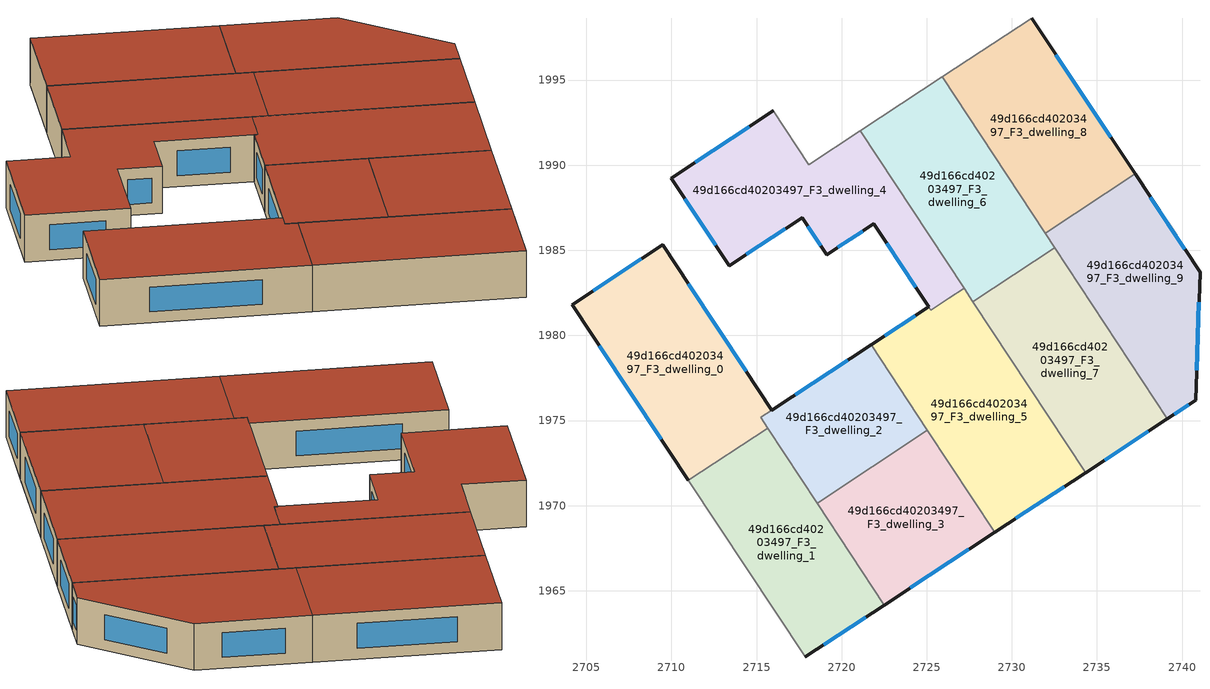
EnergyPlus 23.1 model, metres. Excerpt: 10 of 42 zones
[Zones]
49d166cd40203497_F3_dwelling_0
 floor to 49d166cd40203497_F2_dwelling_0 (EU_floor_Construction): 2709.48,1985.31 2715.9,1975.61 2715.25,1975.18 2715.66,1974.56 2711,1971.49 2704.16,1981.81 z9
 wall outside (EU_wall_Construction): 2715.9,1975.61 2709.48,1985.31 2704.16,1981.81 2711,1971.49 z9:12
 wall to 49d166cd40203497_F3_dwelling_1 (EU_wall_Construction): 2711,1971.49 2715.66,1974.56 z9:12
 wall to 49d166cd40203497_F3_dwelling_2 (EU_wall_Construction): 2715.66,1974.56 2715.25,1975.18 2715.9,1975.61 z9:12
 window (EU_Window_Construction): 2714.39,1977.89 2710.99,1983.03 / 2705.77,1979.38 2709.39,1973.91 / 2708.23,1984.49 2705.41,1982.63 z9.7:11.3
 roof outside (EU_roof_Construction): 2715.66,1974.56 2715.25,1975.18 2715.9,1975.61 2709.48,1985.31 2704.16,1981.81 2711,1971.49 z12
49d166cd40203497_F3_dwelling_1
 floor to 49d166cd40203497_F2_dwelling_1 (EU_floor_Construction): 2715.66,1974.56 2722.51,1964.16 2717.87,1961.11 2711,1971.49 z9
 wall outside (EU_wall_Construction): 2717.87,1961.11 2722.51,1964.16 z9:12
 wall adiabatic (EU_wall_Construction): 2711,1971.49 2717.87,1961.11 z9:12
 wall to 49d166cd40203497_F3_dwelling_3 (EU_wall_Construction): 2722.51,1964.16 2718.56,1970.15 z9:12
 wall to 49d166cd40203497_F3_dwelling_2 (EU_wall_Construction): 2718.56,1970.15 2715.66,1974.56 z9:12
 window (EU_Window_Construction): 2718.96,1961.83 2721.42,1963.44 z9.7:11.3
 roof outside (EU_roof_Construction): 2722.51,1964.16 2715.66,1974.56 2711,1971.49 2717.87,1961.11 z12
49d166cd40203497_F3_dwelling_2
 floor to 49d166cd40203497_F2_dwelling_2 (EU_floor_Construction): 2721.73,1979.45 2725.04,1974.42 2718.56,1970.15 2715.25,1975.18 z9
 wall outside (EU_wall_Construction): 2721.73,1979.45 2715.9,1975.61 z9:12
 wall to 49d166cd40203497_F3_dwelling_3 (EU_wall_Construction): 2718.56,1970.15 2725.04,1974.42 z9:12
 wall to 49d166cd40203497_F3_dwelling_5 (EU_wall_Construction): 2725.04,1974.42 2721.73,1979.45 z9:12
 window (EU_Window_Construction): 2720.36,1978.55 2717.27,1976.51 z9.7:11.3
 roof outside (EU_roof_Construction): 2725.04,1974.42 2721.73,1979.45 2715.25,1975.18 2718.56,1970.15 z12
49d166cd40203497_F3_dwelling_3
 floor to 49d166cd40203497_F2_dwelling_3 (EU_floor_Construction): 2725.04,1974.42 2728.99,1968.42 2722.51,1964.16 2718.56,1970.15 z9
 wall outside (EU_wall_Construction): 2722.51,1964.16 2728.99,1968.42 z9:12
 wall to 49d166cd40203497_F3_dwelling_5 (EU_wall_Construction): 2728.99,1968.42 2725.04,1974.42 z9:12
 window (EU_Window_Construction): 2724.03,1965.16 2727.47,1967.42 z9.7:11.3
 roof outside (EU_roof_Construction): 2728.99,1968.42 2725.04,1974.42 2718.56,1970.15 2722.51,1964.16 z12
49d166cd40203497_F3_dwelling_4
 floor to 49d166cd40203497_F2_dwelling_4 (EU_floor_Construction): 2721.1,1992.02 2727.19,1982.77 2725.24,1981.49 2725.11,1981.68 2721.88,1986.55 2719.12,1984.74 2717.68,1986.92 2713.4,1984.1 2709.99,1989.24 2715.99,1993.19 2718.08,1990.04 z9
 wall outside (EU_wall_Construction): 2715.99,1993.19 2709.99,1989.24 2713.4,1984.1 2717.68,1986.92 2719.12,1984.74 2721.88,1986.55 2725.11,1981.68 z9:12
 wall adiabatic (EU_wall_Construction): 2721.1,1992.02 2718.08,1990.04 2715.99,1993.19 z9:12
 wall to 49d166cd40203497_F3_dwelling_5 (EU_wall_Construction): 2725.11,1981.68 2725.24,1981.49 2726.29,1982.18 / 2726.3,1982.18 2727.19,1982.77 z9:12
 wall to 49d166cd40203497_F3_dwelling_6 (EU_wall_Construction): 2727.19,1982.77 2721.1,1992.02 z9:12
 window (EU_Window_Construction): 2722.64,1985.41 2724.35,1982.83 / 2719.77,1985.17 2721.23,1986.13 / 2718.02,1986.41 2718.79,1985.25 / 2714.4,1984.77 2716.68,1986.26 / 2710.79,1988.03 2712.6,1985.31 / 2714.58,1992.26 2711.4,1990.16 z9.7:11.3
 roof outside (EU_roof_Construction): 2727.19,1982.77 2721.1,1992.02 2718.08,1990.04 2715.99,1993.19 2709.99,1989.24 2713.4,1984.1 2717.68,1986.92 2719.12,1984.74 2721.88,1986.55 2725.11,1981.68 2725.24,1981.49 z12
49d166cd40203497_F3_dwelling_5
 floor to 49d166cd40203497_F2_dwelling_5 (EU_floor_Construction): 2727.19,1982.77 2734.33,1971.94 2728.99,1968.42 2721.73,1979.45 2725.11,1981.68 2725.24,1981.49 z9
 wall outside (EU_wall_Construction): 2728.99,1968.42 2734.33,1971.94 / 2725.11,1981.68 2721.73,1979.45 z9:12
 wall to 49d166cd40203497_F3_dwelling_7 (EU_wall_Construction): 2734.33,1971.94 2727.71,1981.98 z9:12
 wall to 49d166cd40203497_F3_dwelling_6 (EU_wall_Construction): 2727.71,1981.98 2727.19,1982.77 z9:12
 window (EU_Window_Construction): 2730.24,1969.25 2733.07,1971.11 / 2724.32,1981.16 2722.52,1979.97 z9.7:11.3
 roof outside (EU_roof_Construction): 2734.33,1971.94 2727.19,1982.77 2725.24,1981.49 2725.11,1981.68 2721.73,1979.45 2728.99,1968.42 z12
49d166cd40203497_F3_dwelling_6
 floor to 49d166cd40203497_F2_dwelling_6 (EU_floor_Construction): 2725.91,1995.19 2732.53,1985.15 2727.71,1981.98 2721.1,1992.02 z9
 wall to 49d166cd40203497_F3_dwelling_7 (EU_wall_Construction): 2727.71,1981.98 2732.53,1985.15 z9:12
 wall adiabatic (EU_wall_Construction): 2725.91,1995.19 2721.1,1992.02 z9:12
 wall to 49d166cd40203497_F3_dwelling_8 (EU_wall_Construction): 2731.96,1986.01 2725.91,1995.19 z9:12
 wall to 49d166cd40203497_F3_dwelling_9 (EU_wall_Construction): 2732.53,1985.15 2731.96,1986.01 z9:12
 roof outside (EU_roof_Construction): 2732.53,1985.15 2725.91,1995.19 2721.1,1992.02 2727.71,1981.98 z12
49d166cd40203497_F3_dwelling_7
 floor to 49d166cd40203497_F2_dwelling_7 (EU_floor_Construction): 2732.53,1985.15 2739.14,1975.1 2734.33,1971.94 2727.71,1981.98 z9
 wall outside (EU_wall_Construction): 2734.33,1971.94 2739.14,1975.1 z9:12
 wall to 49d166cd40203497_F3_dwelling_9 (EU_wall_Construction): 2739.14,1975.1 2732.53,1985.15 z9:12
 window (EU_Window_Construction): 2735.46,1972.68 2738.01,1974.36 z9.7:11.3
 roof outside (EU_roof_Construction): 2739.14,1975.1 2732.53,1985.15 2727.71,1981.98 2734.33,1971.94 z12
49d166cd40203497_F3_dwelling_8
 floor to 49d166cd40203497_F2_dwelling_8 (EU_floor_Construction): 2731.17,1998.64 2737.24,1989.48 2731.96,1986.01 2725.91,1995.19 z9
 wall outside (EU_wall_Construction): 2737.24,1989.48 2731.17,1998.64 z9:12
 wall to 49d166cd40203497_F3_dwelling_9 (EU_wall_Construction): 2731.96,1986.01 2737.24,1989.48 z9:12
 wall adiabatic (EU_wall_Construction): 2731.17,1998.64 2725.91,1995.19 z9:12
 window (EU_Window_Construction): 2735.81,1991.63 2732.59,1996.49 z9.7:11.3
 roof outside (EU_roof_Construction): 2737.24,1989.48 2731.17,1998.64 2725.91,1995.19 2731.96,1986.01 z12
49d166cd40203497_F3_dwelling_9
 floor to 49d166cd40203497_F2_dwelling_9 (EU_floor_Construction): 2737.24,1989.48 2741.05,1983.72 2740.79,1976.19 2739.14,1975.1 2731.96,1986.01 z9
 wall outside (EU_wall_Construction): 2739.14,1975.1 2740.79,1976.19 2741.05,1983.72 2737.24,1989.48 z9:12
 window (EU_Window_Construction): 2740.16,1985.07 2738.13,1988.13 / 2740.85,1977.96 2740.99,1981.95 / 2739.53,1975.36 2740.41,1975.93 z9.7:11.3
 roof outside (EU_roof_Construction): 2740.79,1976.19 2741.05,1983.72 2737.24,1989.48 2731.96,1986.01 2739.14,1975.1 z12
[Building]
EU S2 Campaign: North Axis=0; Terrain=City; Solar Distribution=FullExterior
[Site:Location]
Budapest.Ferenc.Liszt.Intl.AP: Latitude=47.437; Longitude=19.256; Time Zone=1; Elevation=185
[SizingPeriod:WeatherFileDays]
AnnualSizingPeriod: Begin Month=1; Begin Day of Month=1; End Month=12; End Day of Month=31; Day of Week for Start Day=Monday; Use Weather File Daylight Saving Period=No; Use Weather File Rain and Snow Indicators=No
[MATERIAL]
EU_InternalMass_Material: Roughness=MediumRough; Thickness=0.1; Conductivity=1; Density=1800; Specific Heat=900; Thermal Absorptance=0.9; Solar Absorptance=0.7; Visible Absorptance=0.7
[MATERIAL:NOMASS] Roughness=MediumRough; Thermal Absorptance=0.9; Solar Absorptance=0.7; Visible Absorptance=0.7
Name | Thermal Resistance
EU_wall_NoMass | 0.832559
EU_roof_NoMass | 1.39638
EU_floor_NoMass | 0.872794
[WINDOWMATERIAL:SIMPLEGLAZINGSYSTEM]
EU_Window_SimpleGlazing: UFactor=2.79869; Solar Heat Gain Coefficient=0.75; Visible Transmittance=0.75
[CONSTRUCTION]
EU_wall_Construction: EU_wall_NoMass
EU_roof_Construction: EU_roof_NoMass
EU_floor_Construction: EU_floor_NoMass
EU_Window_Construction: EU_Window_SimpleGlazing
EU_InternalMass_Construction: EU_InternalMass_Material
[ZONE] Type=1; Multiplier=1; Ceiling Height=autocalculate; Floor Area=autocalculate; Part of Total Floor Area=Yes
Name | Volume
49d166cd40203497_F3_dwelling_0 | 234.774
49d166cd40203497_F3_dwelling_1 | 207.88
49d166cd40203497_F3_dwelling_2 | 140.158
49d166cd40203497_F3_dwelling_3 | 167.105
49d166cd40203497_F3_dwelling_4 | 245.841
49d166cd40203497_F3_dwelling_5 | 251.525
49d166cd40203497_F3_dwelling_6 | 207.86
49d166cd40203497_F3_dwelling_7 | 207.858
49d166cd40203497_F3_dwelling_8 | 207.894
49d166cd40203497_F3_dwelling_9 | 207.907
[INTERNALMASS] Construction=EU_InternalMass_Construction
Name | Zone or ZoneList | Surface Area
49d166cd40203497_F3_dwelling_0_EU_InternalMass | 49d166cd40203497_F3_dwelling_0 | 78.2587
49d166cd40203497_F3_dwelling_1_EU_InternalMass | 49d166cd40203497_F3_dwelling_1 | 69.2947
49d166cd40203497_F3_dwelling_2_EU_InternalMass | 49d166cd40203497_F3_dwelling_2 | 46.74
49d166cd40203497_F3_dwelling_3_EU_InternalMass | 49d166cd40203497_F3_dwelling_3 | 55.702
49d166cd40203497_F3_dwelling_4_EU_InternalMass | 49d166cd40203497_F3_dwelling_4 | 81.9459
49d166cd40203497_F3_dwelling_5_EU_InternalMass | 49d166cd40203497_F3_dwelling_5 | 83.8417
49d166cd40203497_F3_dwelling_6_EU_InternalMass | 49d166cd40203497_F3_dwelling_6 | 69.2855
49d166cd40203497_F3_dwelling_7_EU_InternalMass | 49d166cd40203497_F3_dwelling_7 | 69.285
49d166cd40203497_F3_dwelling_8_EU_InternalMass | 49d166cd40203497_F3_dwelling_8 | 69.2966
49d166cd40203497_F3_dwelling_9_EU_InternalMass | 49d166cd40203497_F3_dwelling_9 | 69.3042
[OTHEREQUIPMENT] Fuel Type=Electricity; Design Level Calculation Method=Watts/Area; Power per Zone Floor Area=1; Fraction Latent=0; Fraction Radiant=0; Fraction Lost=0; Carbon Dioxide Generation Rate=0; EndUse Subcategory=EU_Step8_InternalGains
Name | Zone or ZoneList or Space or SpaceList | Schedule
EU_Step8_InternalGain_49d166cd40203497_F3_dwelling_0_f000 | 49d166cd40203497_F3_dwelling_0 | EU_Step8_GainSchedule_49d166cd40203497_F3_dwelling_0_f000
EU_Step8_InternalGain_49d166cd40203497_F3_dwelling_1_f000 | 49d166cd40203497_F3_dwelling_1 | EU_Step8_GainSchedule_49d166cd40203497_F3_dwelling_1_f000
EU_Step8_InternalGain_49d166cd40203497_F3_dwelling_2_f000 | 49d166cd40203497_F3_dwelling_2 | EU_Step8_GainSchedule_49d166cd40203497_F3_dwelling_2_f000
EU_Step8_InternalGain_49d166cd40203497_F3_dwelling_3_f000 | 49d166cd40203497_F3_dwelling_3 | EU_Step8_GainSchedule_49d166cd40203497_F3_dwelling_3_f000
EU_Step8_InternalGain_49d166cd40203497_F3_dwelling_4_f000 | 49d166cd40203497_F3_dwelling_4 | EU_Step8_GainSchedule_49d166cd40203497_F3_dwelling_4_f000
EU_Step8_InternalGain_49d166cd40203497_F3_dwelling_5_f000 | 49d166cd40203497_F3_dwelling_5 | EU_Step8_GainSchedule_49d166cd40203497_F3_dwelling_5_f000
EU_Step8_InternalGain_49d166cd40203497_F3_dwelling_6_f000 | 49d166cd40203497_F3_dwelling_6 | EU_Step8_GainSchedule_49d166cd40203497_F3_dwelling_6_f000
EU_Step8_InternalGain_49d166cd40203497_F3_dwelling_7_f000 | 49d166cd40203497_F3_dwelling_7 | EU_Step8_GainSchedule_49d166cd40203497_F3_dwelling_7_f000
EU_Step8_InternalGain_49d166cd40203497_F3_dwelling_8_f000 | 49d166cd40203497_F3_dwelling_8 | EU_Step8_GainSchedule_49d166cd40203497_F3_dwelling_8_f000
EU_Step8_InternalGain_49d166cd40203497_F3_dwelling_9_f000 | 49d166cd40203497_F3_dwelling_9 | EU_Step8_GainSchedule_49d166cd40203497_F3_dwelling_9_f000
[ZONEVENTILATION:DESIGNFLOWRATE] Schedule=EU_AlwaysOn; Design Flow Rate Calculation Method=AirChanges/Hour; Air Changes per Hour=0.475469; Ventilation Type=Natural; Fan Pressure Rise=0; Fan Total Efficiency=1; Constant Term Coefficient=1; Temperature Term Coefficient=0; Velocity Term Coefficient=0; Velocity Squared Term Coefficient=0; Minimum Indoor Temperature=-100; Maximum Indoor Temperature=100; Delta Temperature=-100; Minimum Outdoor Temperature=-100; Maximum Outdoor Temperature=100; Maximum Wind Speed=40
Name | Zone or ZoneList or Space or SpaceList
EU_ConstantAir_49d166cd40203497_F3_dwelling_0 | 49d166cd40203497_F3_dwelling_0
EU_ConstantAir_49d166cd40203497_F3_dwelling_1 | 49d166cd40203497_F3_dwelling_1
EU_ConstantAir_49d166cd40203497_F3_dwelling_2 | 49d166cd40203497_F3_dwelling_2
EU_ConstantAir_49d166cd40203497_F3_dwelling_3 | 49d166cd40203497_F3_dwelling_3
EU_ConstantAir_49d166cd40203497_F3_dwelling_4 | 49d166cd40203497_F3_dwelling_4
EU_ConstantAir_49d166cd40203497_F3_dwelling_5 | 49d166cd40203497_F3_dwelling_5
EU_ConstantAir_49d166cd40203497_F3_dwelling_6 | 49d166cd40203497_F3_dwelling_6
EU_ConstantAir_49d166cd40203497_F3_dwelling_7 | 49d166cd40203497_F3_dwelling_7
EU_ConstantAir_49d166cd40203497_F3_dwelling_8 | 49d166cd40203497_F3_dwelling_8
EU_ConstantAir_49d166cd40203497_F3_dwelling_9 | 49d166cd40203497_F3_dwelling_9
[HVACTEMPLATE:THERMOSTAT] Constant Heating Setpoint=20; Constant Cooling Setpoint=50
EU_HeatOnly_49d166cd40203497_F0_dwelling_0; EU_HeatOnly_49d166cd40203497_F0_dwelling_1; EU_HeatOnly_49d166cd40203497_F0_dwelling_2; EU_HeatOnly_49d166cd40203497_F0_dwelling_3; EU_HeatOnly_49d166cd40203497_F0_dwelling_4; EU_HeatOnly_49d166cd40203497_F0_dwelling_5; EU_HeatOnly_49d166cd40203497_F0_dwelling_6; EU_HeatOnly_49d166cd40203497_F0_dwelling_7; EU_HeatOnly_49d166cd40203497_F0_dwelling_8; EU_HeatOnly_49d166cd40203497_F0_dwelling_9; EU_HeatOnly_49d166cd40203497_F0_dwelling_10; EU_HeatOnly_49d166cd40203497_F1_dwelling_0; EU_HeatOnly_49d166cd40203497_F1_dwelling_1; EU_HeatOnly_49d166cd40203497_F1_dwelling_2; EU_HeatOnly_49d166cd40203497_F1_dwelling_3; EU_HeatOnly_49d166cd40203497_F1_dwelling_4; EU_HeatOnly_49d166cd40203497_F1_dwelling_5; EU_HeatOnly_49d166cd40203497_F1_dwelling_6; EU_HeatOnly_49d166cd40203497_F1_dwelling_7; EU_HeatOnly_49d166cd40203497_F1_dwelling_8; EU_HeatOnly_49d166cd40203497_F1_dwelling_9; EU_HeatOnly_49d166cd40203497_F1_dwelling_10; EU_HeatOnly_49d166cd40203497_F2_dwelling_0; EU_HeatOnly_49d166cd40203497_F2_dwelling_1; EU_HeatOnly_49d166cd40203497_F2_dwelling_2; EU_HeatOnly_49d166cd40203497_F2_dwelling_3; EU_HeatOnly_49d166cd40203497_F2_dwelling_4; EU_HeatOnly_49d166cd40203497_F2_dwelling_5; EU_HeatOnly_49d166cd40203497_F2_dwelling_6; EU_HeatOnly_49d166cd40203497_F2_dwelling_7; EU_HeatOnly_49d166cd40203497_F2_dwelling_8; EU_HeatOnly_49d166cd40203497_F2_dwelling_9; EU_HeatOnly_49d166cd40203497_F3_dwelling_0; EU_HeatOnly_49d166cd40203497_F3_dwelling_1; EU_HeatOnly_49d166cd40203497_F3_dwelling_2; EU_HeatOnly_49d166cd40203497_F3_dwelling_3; EU_HeatOnly_49d166cd40203497_F3_dwelling_4; EU_HeatOnly_49d166cd40203497_F3_dwelling_5; EU_HeatOnly_49d166cd40203497_F3_dwelling_6; EU_HeatOnly_49d166cd40203497_F3_dwelling_7; EU_HeatOnly_49d166cd40203497_F3_dwelling_8; EU_HeatOnly_49d166cd40203497_F3_dwelling_9
[HVACTEMPLATE:ZONE:IDEALLOADSAIRSYSTEM] System Availability Schedule=EU_AlwaysOn; Maximum Heating Supply Air Temperature=50; Minimum Cooling Supply Air Temperature=13; Maximum Heating Supply Air Humidity Ratio=0.0156; Minimum Cooling Supply Air Humidity Ratio=0.0077; Heating Limit=NoLimit; Cooling Limit=NoLimit; Heating Availability Schedule=EU_AlwaysOn; Cooling Availability Schedule=EU_CoolingOff; Dehumidification Control Type=ConstantSensibleHeatRatio; Cooling Sensible Heat Ratio=0.7; Dehumidification Setpoint=60; Humidification Control Type=None; Humidification Setpoint=30; Outdoor Air Method=None; Outdoor Air Flow Rate per Person=0.00944; Outdoor Air Flow Rate per Zone Floor Area=0; Outdoor Air Flow Rate per Zone=0; Demand Controlled Ventilation Type=None; Outdoor Air Economizer Type=NoEconomizer; Heat Recovery Type=None; Sensible Heat Recovery Effectiveness=0.7; Latent Heat Recovery Effectiveness=0.65
Name | Template Thermostat
49d166cd40203497_F3_dwelling_0 | EU_HeatOnly_49d166cd40203497_F3_dwelling_0
49d166cd40203497_F3_dwelling_1 | EU_HeatOnly_49d166cd40203497_F3_dwelling_1
49d166cd40203497_F3_dwelling_2 | EU_HeatOnly_49d166cd40203497_F3_dwelling_2
49d166cd40203497_F3_dwelling_3 | EU_HeatOnly_49d166cd40203497_F3_dwelling_3
49d166cd40203497_F3_dwelling_4 | EU_HeatOnly_49d166cd40203497_F3_dwelling_4
49d166cd40203497_F3_dwelling_5 | EU_HeatOnly_49d166cd40203497_F3_dwelling_5
49d166cd40203497_F3_dwelling_6 | EU_HeatOnly_49d166cd40203497_F3_dwelling_6
49d166cd40203497_F3_dwelling_7 | EU_HeatOnly_49d166cd40203497_F3_dwelling_7
49d166cd40203497_F3_dwelling_8 | EU_HeatOnly_49d166cd40203497_F3_dwelling_8
49d166cd40203497_F3_dwelling_9 | EU_HeatOnly_49d166cd40203497_F3_dwelling_9
[SIZING:ZONE] Zone Cooling Design Supply Air Temperature Input Method=SupplyAirTemperature; Zone Cooling Design Supply Air Temperature=13; Zone Heating Design Supply Air Temperature Input Method=SupplyAirTemperature; Zone Heating Design Supply Air Temperature=50; Zone Cooling Design Supply Air Humidity Ratio=0.008; Zone Heating Design Supply Air Humidity Ratio=0.008; Cooling Design Air Flow Method=DesignDay; Cooling Design Air Flow Rate=0; Cooling Minimum Air Flow per Zone Floor Area=0.000762; Cooling Minimum Air Flow=0; Cooling Minimum Air Flow Fraction=0.2; Heating Design Air Flow Method=DesignDay; Heating Design Air Flow Rate=0; Heating Maximum Air Flow per Zone Floor Area=0.002032; Heating Maximum Air Flow=0.141576; Heating Maximum Air Flow Fraction=0.3; Account for Dedicated Outdoor Air System=No; Dedicated Outdoor Air System Control Strategy=NeutralSupplyAir; Dedicated Outdoor Air Low Setpoint Temperature for Design=autosize; Dedicated Outdoor Air High Setpoint Temperature for Design=autosize; Zone Load Sizing Method=Sensible Load Only No Latent Load; Zone Latent Cooling Design Supply Air Humidity Ratio Input Method=HumidityRatioDifference; Zone Cooling Design Supply Air Humidity Ratio Difference=0.005; Zone Latent Heating Design Supply Air Humidity Ratio Input Method=HumidityRatioDifference; Zone Humidification Design Supply Air Humidity Ratio Difference=0.005
49d166cd40203497_F3_dwelling_0; 49d166cd40203497_F3_dwelling_1; 49d166cd40203497_F3_dwelling_2; 49d166cd40203497_F3_dwelling_3; 49d166cd40203497_F3_dwelling_4; 49d166cd40203497_F3_dwelling_5; 49d166cd40203497_F3_dwelling_6; 49d166cd40203497_F3_dwelling_7; 49d166cd40203497_F3_dwelling_8; 49d166cd40203497_F3_dwelling_9
[SCHEDULE:CONSTANT]
Name | Hourly Value
EU_AlwaysOn | 1
EU_CoolingOff | 0
[SCHEDULE:FILE] Column Number=1; Rows to Skip at Top=0; Number of Hours of Data=8760; Column Separator=Comma; Interpolate to Timestep=No; Minutes per Item=60; Adjust Schedule for Daylight Savings=Yes
Name | File
EU_Step8_GainSchedule_49d166cd40203497_F3_dwelling_0_f000 | ../../schedules/49d166cd40203497/49d166cd40203497_F3_dwelling_0_f000_gain.csv
EU_Step8_GainSchedule_49d166cd40203497_F3_dwelling_1_f000 | ../../schedules/49d166cd40203497/49d166cd40203497_F3_dwelling_1_f000_gain.csv
EU_Step8_GainSchedule_49d166cd40203497_F3_dwelling_2_f000 | ../../schedules/49d166cd40203497/49d166cd40203497_F3_dwelling_2_f000_gain.csv
EU_Step8_GainSchedule_49d166cd40203497_F3_dwelling_3_f000 | ../../schedules/49d166cd40203497/49d166cd40203497_F3_dwelling_3_f000_gain.csv
EU_Step8_GainSchedule_49d166cd40203497_F3_dwelling_4_f000 | ../../schedules/49d166cd40203497/49d166cd40203497_F3_dwelling_4_f000_gain.csv
EU_Step8_GainSchedule_49d166cd40203497_F3_dwelling_5_f000 | ../../schedules/49d166cd40203497/49d166cd40203497_F3_dwelling_5_f000_gain.csv
EU_Step8_GainSchedule_49d166cd40203497_F3_dwelling_6_f000 | ../../schedules/49d166cd40203497/49d166cd40203497_F3_dwelling_6_f000_gain.csv
EU_Step8_GainSchedule_49d166cd40203497_F3_dwelling_7_f000 | ../../schedules/49d166cd40203497/49d166cd40203497_F3_dwelling_7_f000_gain.csv
EU_Step8_GainSchedule_49d166cd40203497_F3_dwelling_8_f000 | ../../schedules/49d166cd40203497/49d166cd40203497_F3_dwelling_8_f000_gain.csv
EU_Step8_GainSchedule_49d166cd40203497_F3_dwelling_9_f000 | ../../schedules/49d166cd40203497/49d166cd40203497_F3_dwelling_9_f000_gain.csv
